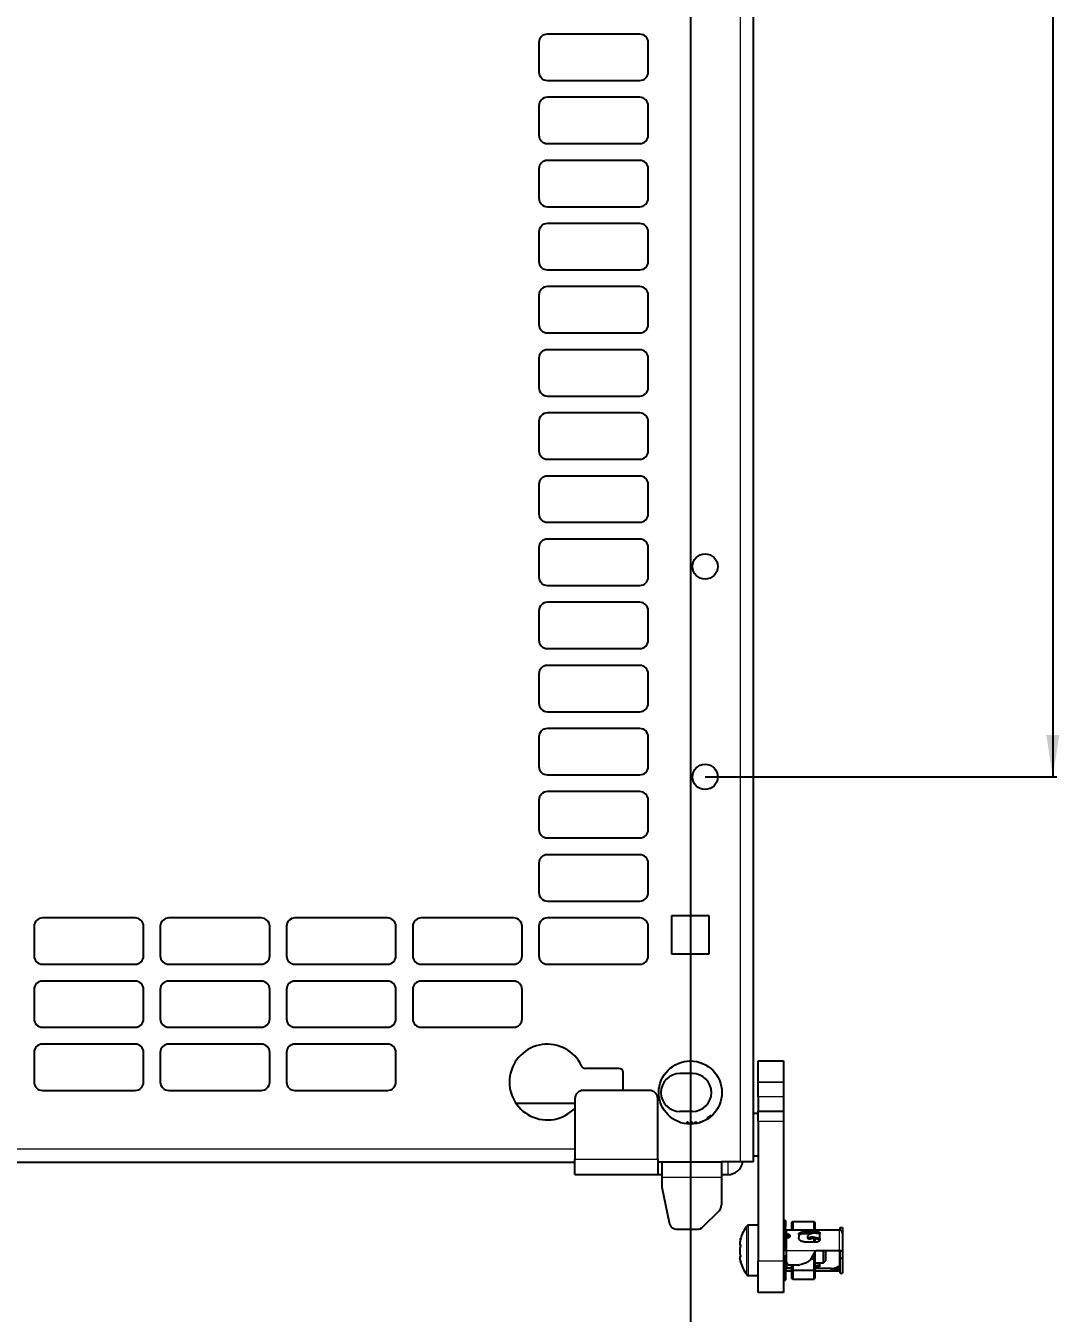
# Model space of a CAD drawing. Header units: millimetres. Extents: x -408 to 642, y 148 to 1992.
# Drawn here: x -189.6 to 56.1, y 337.1 to 643.1 of the extents above; entities that cross this region are included whole.
import ezdxf

# ---------------------------------------------------------------- set-up
doc = ezdxf.new("R2010")
doc.units = ezdxf.units.MM
doc.layers.add('FORMAT', color=7, linetype='Continuous')
doc.styles.add('SLDTEXTSTYLE0', font='TXT', dxfattribs={"width": 0.75})
doc.dimstyles.new('SLDDIMSTYLE0', dxfattribs={"dimtxt": 20, "dimasz": 10, "dimexe": 0, "dimexo": 0.0625, "dimgap": 5, "dimtad": 2, "dimdec": 1, "dimrnd": 1e-09, "dimzin": 12, "dimdsep": 46, "dimtxsty": 'SLDTEXTSTYLE0', "dimsah": 1, "dimcen": 0.09, "dimadec": 0, "dimazin": 3, "dimtfac": 1, "dimtofl": 0, "dimtmove": 0, "dimatfit": 3, "dimfxl": 0, "dimfrac": 2, "dimtolj": 1, "dimtzin": 12, "dimarcsym": 0})

# ---------------------------------------------------------------- blocks, each defined once
blk = doc.blocks.new('_D_2')
at = {"layer": 'FORMAT'}
for p, q in [((-28.09, 1764.55), (55.55, 1764.55)), ((54.55, 1764.55), (54.55, 464.55)), ((-28.09, 464.55), (55.55, 464.55))]:
    blk.add_line(p, q, dxfattribs=at)
for points in [[(54.55, 1764.55), (53.02, 1754.55), (56.09, 1754.55)], [(54.55, 464.55), (56.09, 474.55), (53.02, 474.55)]]:
    blk.add_solid(points, dxfattribs=at)
at = {"layer": 'FORMAT', "insert": (28.77, 1085), "char_height": 20, "attachment_point": 1, "rotation": 90, "style": 'SLDTEXTSTYLE0'}
blk.add_mtext('1300', dxfattribs=at)
blk = doc.blocks.new('_D_4')
at = {"layer": 'FORMAT'}
for p, q in [((-287.6, 1114.54), (-287.6, 299.05)), ((-31.6, 1114.54), (-31.6, 299.05)), ((-287.6, 300.05), (-31.6, 300.05))]:
    blk.add_line(p, q, dxfattribs=at)
for points in [[(-287.6, 300.05), (-277.6, 298.51), (-277.6, 301.59)], [(-31.6, 300.05), (-41.6, 301.59), (-41.6, 298.51)]]:
    blk.add_solid(points, dxfattribs=at)
at = {"layer": 'FORMAT', "insert": (-181.76, 325.83), "char_height": 20, "attachment_point": 1, "style": 'SLDTEXTSTYLE0'}
blk.add_mtext('256', dxfattribs=at)

msp = doc.modelspace()

# ---------------------------------------------------------------- linework, layer by layer
at = {"color": 8, "linetype": 'Continuous', "lineweight": 18}
for p, q in [((-19.7, 373.05), (-19.7, 1856.05)), ((-15.45, 392.05), (-9.45, 392.05)), ((-9.45, 392.05), (-15.45, 392.05)), ((-9.45, 388.51), (-15.45, 388.51)), ((-9.45, 382.66), (-15.45, 382.66)), ((-259.65, 376.14), (-59.05, 376.14)), ((-39.35, 373.65), (-59.05, 373.65)), ((-22.7, 373.05), (-22.7, 370.05)), ((-38.35, 369.45), (-24.2, 369.45)), ((-17.77, 346.05), (-17.77, 358.05)), ((-18.21, 346.28), (-18.21, 357.82)), ((-8.75, 356.9), (-8.75, 355.9)), ((-8.75, 355), (-8.75, 352.05)), ((-8.5, 355.5), (-8.5, 355.9)), ((-4.65, 356.45), (-4.65, 355.99)), ((-1.35, 355.99), (-1.35, 356.45)), ((3.85, 352.05), (3.85, 356.9)), ((-8.75, 352.05), (-1.75, 352.05)), ((3.85, 348.11), (3.85, 352.05)), ((-15.45, 349.55), (-9.45, 349.55)), ((-8.75, 348.6), (-8.75, 347.7))]:
    msp.add_line(p, q, dxfattribs=at)
at = {"color": 7, "linetype": 'Continuous', "lineweight": 25}
for p, q in [((-16.6, 373.05), (-16.6, 1856.05)), ((-43.6, 641.05), (-65.6, 641.05)), ((-67.6, 639.05), (-67.6, 632.05)), ((-41.6, 632.05), (-41.6, 639.05)), ((-65.6, 630.05), (-43.6, 630.05)), ((-43.6, 626.05), (-65.6, 626.05)), ((-67.6, 624.05), (-67.6, 617.05)), ((-41.6, 617.05), (-41.6, 624.05)), ((-65.6, 615.05), (-43.6, 615.05)), ((-67.6, 609.05), (-67.6, 602.05)), ((-43.6, 611.05), (-65.6, 611.05)), ((-41.6, 602.05), (-41.6, 609.05)), ((-65.6, 600.05), (-43.6, 600.05)), ((-67.6, 594.05), (-67.6, 587.05)), ((-43.6, 596.05), (-65.6, 596.05)), ((-41.6, 587.05), (-41.6, 594.05)), ((-65.6, 585.05), (-43.6, 585.05)), ((-67.6, 579.05), (-67.6, 572.05)), ((-43.6, 581.05), (-65.6, 581.05)), ((-41.6, 572.05), (-41.6, 579.05)), ((-65.6, 570.05), (-43.6, 570.05)), ((-43.6, 566.05), (-65.6, 566.05)), ((-67.6, 564.05), (-67.6, 557.05)), ((-41.6, 557.05), (-41.6, 564.05)), ((-65.6, 555.05), (-43.6, 555.05)), ((-43.6, 551.05), (-65.6, 551.05)), ((-67.6, 549.05), (-67.6, 542.05)), ((-41.6, 542.05), (-41.6, 549.05)), ((-65.6, 540.05), (-43.6, 540.05)), ((-43.6, 536.05), (-65.6, 536.05)), ((-67.6, 534.05), (-67.6, 527.05)), ((-41.6, 527.05), (-41.6, 534.05)), ((-65.6, 525.05), (-43.6, 525.05)), ((-43.6, 521.05), (-65.6, 521.05)), ((-67.6, 519.05), (-67.6, 512.05)), ((-41.6, 512.05), (-41.6, 519.05)), ((-65.6, 510.05), (-43.6, 510.05)), ((-43.6, 506.05), (-65.6, 506.05)), ((-67.6, 504.05), (-67.6, 497.05)), ((-41.6, 497.05), (-41.6, 504.05)), ((-65.6, 495.05), (-43.6, 495.05)), ((-43.6, 491.05), (-65.6, 491.05)), ((-67.6, 489.05), (-67.6, 482.05)), ((-41.6, 482.05), (-41.6, 489.05)), ((-65.6, 480.05), (-43.6, 480.05)), ((-43.6, 476.05), (-65.6, 476.05)), ((-67.6, 474.05), (-67.6, 467.05)), ((-41.6, 467.05), (-41.6, 474.05)), ((-65.6, 465.05), (-43.6, 465.05)), ((-67.6, 459.05), (-67.6, 452.05)), ((-43.6, 461.05), (-65.6, 461.05)), ((-41.6, 452.05), (-41.6, 459.05)), ((-65.6, 450.05), (-43.6, 450.05)), ((-67.6, 444.05), (-67.6, 437.05)), ((-43.6, 446.05), (-65.6, 446.05)), ((-41.6, 437.05), (-41.6, 444.05)), ((-65.6, 435.05), (-43.6, 435.05)), ((-36.1, 431.55), (-36.1, 422.55)), ((-27.1, 431.55), (-36.1, 431.55)), ((-27.1, 422.55), (-27.1, 431.55)), ((-187.6, 429.05), (-187.6, 422.05)), ((-163.6, 431.05), (-185.6, 431.05)), ((-161.6, 422.05), (-161.6, 429.05)), ((-157.6, 429.05), (-157.6, 422.05)), ((-133.6, 431.05), (-155.6, 431.05)), ((-131.6, 422.05), (-131.6, 429.05)), ((-127.6, 429.05), (-127.6, 422.05)), ((-103.6, 431.05), (-125.6, 431.05)), ((-101.6, 422.05), (-101.6, 429.05)), ((-97.6, 429.05), (-97.6, 422.05)), ((-73.6, 431.05), (-95.6, 431.05)), ((-71.6, 422.05), (-71.6, 429.05)), ((-67.6, 429.05), (-67.6, 422.05)), ((-43.6, 431.05), (-65.6, 431.05)), ((-41.6, 422.05), (-41.6, 429.05)), ((-36.1, 422.55), (-27.1, 422.55)), ((-185.6, 420.05), (-163.6, 420.05)), ((-155.6, 420.05), (-133.6, 420.05)), ((-125.6, 420.05), (-103.6, 420.05)), ((-95.6, 420.05), (-73.6, 420.05)), ((-65.6, 420.05), (-43.6, 420.05)), ((-187.6, 414.05), (-187.6, 407.05)), ((-163.6, 416.05), (-185.6, 416.05)), ((-161.6, 407.05), (-161.6, 414.05)), ((-157.6, 414.05), (-157.6, 407.05)), ((-133.6, 416.05), (-155.6, 416.05)), ((-131.6, 407.05), (-131.6, 414.05)), ((-127.6, 414.05), (-127.6, 407.05)), ((-103.6, 416.05), (-125.6, 416.05)), ((-101.6, 407.05), (-101.6, 414.05)), ((-97.6, 414.05), (-97.6, 407.05)), ((-73.6, 416.05), (-95.6, 416.05)), ((-71.6, 407.05), (-71.6, 414.05)), ((-185.6, 405.05), (-163.6, 405.05)), ((-155.6, 405.05), (-133.6, 405.05)), ((-125.6, 405.05), (-103.6, 405.05)), ((-95.6, 405.05), (-73.6, 405.05)), ((-163.6, 401.05), (-185.6, 401.05)), ((-133.6, 401.05), (-155.6, 401.05)), ((-103.6, 401.05), (-125.6, 401.05)), ((-187.6, 399.05), (-187.6, 392.05)), ((-161.6, 392.05), (-161.6, 399.05)), ((-157.6, 399.05), (-157.6, 392.05)), ((-131.6, 392.05), (-131.6, 399.05)), ((-127.6, 399.05), (-127.6, 392.05)), ((-101.6, 392.05), (-101.6, 399.05)), ((-48.6, 395.29), (-56.54, 395.29)), ((-15.45, 397.05), (-9.45, 397.05)), ((-15.45, 392.05), (-15.45, 397.05)), ((-9.45, 397.05), (-9.45, 392.05)), ((-47.6, 390.05), (-47.6, 394.29)), ((-31.1, 394.05), (-34.1, 394.05)), ((-15.45, 388.51), (-15.45, 392.05)), ((-15.45, 392.05), (-15.45, 392.05)), ((-9.45, 392.05), (-9.45, 388.51)), ((-9.45, 392.05), (-9.45, 392.05)), ((-185.6, 390.05), (-163.6, 390.05)), ((-155.6, 390.05), (-133.6, 390.05)), ((-125.6, 390.05), (-103.6, 390.05)), ((-41.35, 390.05), (-57.05, 390.05)), ((-73.08, 387.04), (-59.05, 387.04)), ((-59.05, 388.05), (-59.05, 373.65)), ((-39.35, 373.65), (-39.35, 388.05)), ((-15.45, 388.51), (-15.45, 385.16)), ((-9.45, 388.51), (-9.45, 385.16)), ((-31.1, 385.05), (-34.1, 385.05)), ((-32.35, 382.55), (-32.6, 382.3)), ((-32.23, 382.55), (-32.35, 382.55)), ((-32.35, 382.55), (-32.35, 382.09)), ((-31.88, 382.06), (-32.23, 382.55)), ((-32.23, 382.55), (-32.23, 382.08)), ((-31.36, 382.55), (-31.71, 382.05)), ((-31.23, 382.55), (-31.36, 382.55)), ((-31.36, 382.55), (-31.36, 382.05)), ((-30.9, 382.08), (-31.23, 382.55)), ((-31.23, 382.55), (-31.23, 382.06)), ((-30.36, 382.55), (-30.67, 382.11)), ((-30.23, 382.55), (-30.36, 382.55)), ((-30.36, 382.55), (-30.36, 382.15)), ((-30, 382.22), (-30.23, 382.55)), ((-30.23, 382.55), (-30.23, 382.18)), ((-29.36, 382.55), (-29.51, 382.35)), ((-29.23, 382.55), (-29.36, 382.55)), ((-29.36, 382.55), (-29.36, 382.39)), ((-29.16, 382.46), (-29.23, 382.55)), ((-29.23, 382.55), (-29.23, 382.43)), ((-26.73, 384.05), (-27.6, 383.55)), ((-27.6, 383.55), (-27.6, 383.21)), ((-26.5, 384.05), (-26.73, 384.05)), ((-26.73, 384.05), (-26.73, 383.84)), ((-15.45, 384.55), (-16.6, 384.55)), ((-15.45, 385.16), (-9.45, 385.16)), ((-15.45, 382.66), (-15.45, 385.16)), ((-15.45, 382.66), (-15.45, 349.55)), ((-9.45, 385.16), (-9.45, 382.66)), ((-9.45, 382.66), (-9.45, 349.55)), ((-32.6, 382.3), (-32.6, 382.12)), ((-59.05, 370.05), (-59.05, 373.65)), ((-39.35, 373.65), (-39.35, 370.05)), ((-16.6, 374.55), (-15.45, 374.55)), ((-259.65, 373.04), (-59.05, 373.04)), ((-39.35, 373.05), (-38.35, 373.05)), ((-38.35, 373.05), (-38.35, 369.45)), ((-38.35, 373.05), (-24.2, 373.05)), ((-19.7, 373.05), (-24.2, 373.05)), ((-24.2, 373.05), (-24.2, 369.45)), ((-16.6, 373.05), (-19.7, 373.05)), ((-59.05, 370.05), (-39.35, 370.05)), ((-39.35, 370.05), (-38.35, 370.05)), ((-38.35, 369.45), (-38.35, 367.05)), ((-24.2, 370.05), (-22.7, 370.05)), ((-24.2, 369.45), (-24.2, 362.88)), ((-38.35, 367.05), (-36.67, 358.66)), ((-28.61, 357.64), (-24.78, 361.46)), ((-15.45, 358.05), (-17.77, 358.05)), ((-8.95, 359.15), (-9.45, 359.15)), ((-8.95, 359.15), (-8.95, 357.68)), ((-7.45, 358.76), (-7.25, 358.89)), ((-7.45, 356.9), (-7.45, 358.76)), ((-7.25, 358.89), (-7.25, 356.9)), ((-7.25, 358.89), (-2.16, 358.89)), ((-2.16, 356.9), (-2.16, 358.89)), ((-2.16, 358.89), (-2.05, 358.67)), ((-2.05, 358.67), (-2.05, 356.9)), ((-34.71, 357.05), (-30.02, 357.05)), ((-9.45, 357.68), (-8.95, 357.68)), ((-9.45, 356.37), (-8.95, 356.37)), ((-8.95, 356.37), (-8.95, 357.68)), ((-8.95, 356.37), (-8.95, 352.05)), ((-8.65, 355.05), (-8.9, 355.05)), ((-8.75, 356.9), (1.85, 356.9)), ((-8.5, 355.9), (-8.75, 355.9)), ((-8.5, 355.5), (-8.75, 355.5)), ((-8.5, 355), (-8.75, 355)), ((-8.65, 355), (-8.65, 355.5)), ((-7.95, 355.54), (-7.95, 355.42)), ((-5.85, 355.8), (-5.85, 355.12)), ((-4.65, 356.45), (-1.35, 356.45)), ((-2.93, 355.99), (-4.65, 355.99)), ((-3.77, 355.24), (-3.77, 355.27)), ((-3.73, 355.11), (-3.5, 354.81)), ((-0.85, 356.21), (-0.85, 356)), ((-0.85, 354.87), (-0.85, 356)), ((1.85, 356.9), (3.85, 356.9)), ((4.05, 357.48), (4.55, 357.48)), ((4.05, 356.87), (4.05, 357.48)), ((4.55, 357.48), (4.55, 356.2)), ((4.55, 356.2), (4.55, 352.05)), ((-8.95, 352.05), (-9.45, 352.05)), ((-8.95, 352.05), (-8.75, 352.05)), ((-8.75, 349.3), (-8.75, 352.05)), ((-4.65, 354.1), (-1.35, 354.1)), ((-2.9, 350.05), (-1.75, 352.05)), ((-2.16, 354.1), (-2.16, 354.87)), ((-2.05, 354.82), (-2.05, 354.1)), ((-1.75, 352.05), (3.85, 352.05)), ((-0.85, 354.87), (-0.85, 354.54)), ((0.05, 351.92), (0.05, 352.05)), ((0.05, 349.05), (0.05, 351.92)), ((0.55, 352.05), (0.55, 349.55)), ((3.85, 352.05), (4.55, 352.05)), ((4.05, 351.92), (4.05, 352.05)), ((4.05, 351.92), (4.55, 351.92)), ((4.05, 350.23), (4.05, 351.92)), ((4.55, 352.05), (4.55, 351.92)), ((4.55, 351.92), (4.55, 350.23)), ((-19.66, 350.52), (-19.8, 350.52)), ((-15.45, 342.05), (-15.45, 349.55)), ((-9.45, 350.74), (-8.95, 350.74)), ((-8.95, 350.21), (-9.45, 350.21)), ((-9.45, 349.55), (-9.45, 342.05)), ((-8.95, 350.74), (-8.95, 350.21)), ((-8.95, 350.61), (-8.75, 350.6)), ((-8.95, 350.21), (-8.95, 344.95)), ((-8.95, 349.05), (-8.7, 349.05)), ((-8.65, 347.9), (-8.65, 348.93)), ((-2.9, 350.05), (-2.16, 350.05)), ((-2.16, 350.05), (-2.16, 351.33)), ((-2.16, 347.36), (-2.16, 350.05)), ((-2.05, 350.05), (-2.16, 350.05)), ((-2.05, 351.53), (-2.05, 350.05)), ((-2.05, 350.05), (-2.05, 347.38)), ((-2.05, 349.05), (0.05, 349.05)), ((-0.85, 348.51), (-0.85, 349.05)), ((0.05, 349.05), (0.55, 349.55)), ((4.05, 350.23), (4.55, 350.23)), ((4.05, 346.62), (4.05, 350.23)), ((4.55, 350.23), (4.55, 346.62)), ((-17.77, 346.05), (-15.45, 346.05)), ((-8.65, 348.6), (-8.75, 348.6)), ((-7.45, 347.7), (-8.75, 347.7)), ((-8.75, 347.2), (-7.45, 347.2)), ((-8.65, 347.9), (-7.45, 347.9)), ((-5.84, 348.55), (-8, 348.55)), ((-7.45, 347.37), (-7.45, 348.55)), ((-7.45, 345.34), (-7.45, 347.37)), ((-7.25, 347.36), (-7.45, 347.37)), ((-7.25, 348.55), (-7.25, 347.36)), ((-7.25, 347.36), (-7.25, 345.21)), ((-7.25, 347.36), (-2.16, 347.36)), ((-2.05, 347.38), (-2.16, 347.36)), ((-2.16, 345.21), (-2.16, 347.36)), ((-0.85, 348.51), (-2.05, 348.39)), ((-1.35, 348.11), (-2.05, 348.11)), ((1.85, 347.7), (-2.05, 347.7)), ((-2.05, 347.38), (-2.05, 345.43)), ((-2.05, 347.2), (1.85, 347.2)), ((-0.85, 348.35), (-0.85, 348.51)), ((1.85, 347.7), (1.85, 347.2)), ((1.85, 347.2), (3.85, 347.2)), ((3.35, 348.11), (3.35, 347.66)), ((3.85, 348.11), (3.35, 348.11)), ((3.35, 347.66), (3.85, 347.66)), ((3.85, 347.66), (3.85, 348.11)), ((4.05, 346.62), (4.55, 346.62)), ((-9.45, 344.95), (-8.95, 344.95)), ((-7.25, 345.21), (-7.45, 345.34)), ((-7.25, 345.21), (-2.16, 345.21)), ((-2.05, 345.43), (-2.16, 345.21)), ((-9.45, 342.05), (-15.45, 342.05))]:
    msp.add_line(p, q, dxfattribs=at)
at = {"color": 7, "linetype": 'Continuous', "lineweight": 25, "flags": 128}
for points in [[(-8.95, 355.52), (-8.88, 355.51), (-8.75, 355.5)], [(-8.95, 355.12), (-8.94, 355.1), (-8.93, 355.08), (-8.91, 355.06), (-8.89, 355.04), (-8.86, 355.02), (-8.82, 355.01), (-8.78, 355.01), (-8.75, 355)], [(-8.65, 355.17), (-8.69, 355.09), (-8.7, 355.05)], [(-19.68, 354.74), (-19.74, 354.48), (-19.86, 353.97)], [(-19.86, 350.14), (-19.75, 349.62), (-19.64, 349.23)], [(-8.95, 348.58), (-8.88, 348.59), (-8.75, 348.6)], [(-8.95, 347.67), (-8.88, 347.69), (-8.75, 347.7)], [(3.85, 347.2), (3.99, 347.21), (4.05, 347.23)]]:
    msp.add_lwpolyline(points, dxfattribs=at)
at = {"color": 7, "linetype": 'Continuous', "lineweight": 25}
for centre, radius in [((-28.1, 514.55), 3), ((-28.1, 464.55), 3), ((-31.6, 389.55), 7.5)]:
    msp.add_circle(centre, radius, dxfattribs=at)
for centre, radius, start, end in [((-65.6, 639.05), 2, 90, 180), ((-43.6, 639.05), 2, 0, 90), ((-65.6, 632.05), 2, 180, 270), ((-43.6, 632.05), 2, 270, 0), ((-65.6, 624.05), 2, 90, 180), ((-43.6, 624.05), 2, 0, 90), ((-65.6, 617.05), 2, 180, 270), ((-43.6, 617.05), 2, 270, 0), ((-65.6, 609.05), 2, 90, 180), ((-43.6, 609.05), 2, 0, 90), ((-65.6, 602.05), 2, 180, 270), ((-43.6, 602.05), 2, 270, 0), ((-65.6, 594.05), 2, 90, 180), ((-43.6, 594.05), 2, 0, 90), ((-65.6, 587.05), 2, 180, 270), ((-43.6, 587.05), 2, 270, 0), ((-65.6, 579.05), 2, 90, 180), ((-43.6, 579.05), 2, 0, 90), ((-65.6, 572.05), 2, 180, 270), ((-43.6, 572.05), 2, 270, 0), ((-65.6, 564.05), 2, 90, 180), ((-43.6, 564.05), 2, 0, 90), ((-65.6, 557.05), 2, 180, 270), ((-43.6, 557.05), 2, 270, 0), ((-65.6, 549.05), 2, 90, 180), ((-43.6, 549.05), 2, 0, 90), ((-65.6, 542.05), 2, 180, 270), ((-43.6, 542.05), 2, 270, 0), ((-65.6, 534.05), 2, 90, 180), ((-43.6, 534.05), 2, 0, 90), ((-65.6, 527.05), 2, 180, 270), ((-43.6, 527.05), 2, 270, 0), ((-65.6, 519.05), 2, 90, 180), ((-43.6, 519.05), 2, 0, 90), ((-65.6, 512.05), 2, 180, 270), ((-43.6, 512.05), 2, 270, 0), ((-65.6, 504.05), 2, 90, 180), ((-43.6, 504.05), 2, 0, 90), ((-65.6, 497.05), 2, 180, 270), ((-43.6, 497.05), 2, 270, 0), ((-65.6, 489.05), 2, 90, 180), ((-43.6, 489.05), 2, 0, 90), ((-65.6, 482.05), 2, 180, 270), ((-43.6, 482.05), 2, 270, 0), ((-65.6, 474.05), 2, 90, 180), ((-43.6, 474.05), 2, 0, 90), ((-65.6, 467.05), 2, 180, 270), ((-43.6, 467.05), 2, 270, 0), ((-65.6, 459.05), 2, 90, 180), ((-43.6, 459.05), 2, 0, 90), ((-65.6, 452.05), 2, 180, 270), ((-43.6, 452.05), 2, 270, 0), ((-65.6, 444.05), 2, 90, 180), ((-43.6, 444.05), 2, 0, 90), ((-65.6, 437.05), 2, 180, 270), ((-43.6, 437.05), 2, 270, 0), ((-185.6, 429.05), 2, 90, 180), ((-163.6, 429.05), 2, 0, 90), ((-155.6, 429.05), 2, 90, 180), ((-133.6, 429.05), 2, 0, 90), ((-125.6, 429.05), 2, 90, 180), ((-103.6, 429.05), 2, 0, 90), ((-95.6, 429.05), 2, 90, 180), ((-73.6, 429.05), 2, 0, 90), ((-65.6, 429.05), 2, 90, 180), ((-43.6, 429.05), 2, 0, 90), ((-185.6, 422.05), 2, 180, 270), ((-163.6, 422.05), 2, 270, 0), ((-155.6, 422.05), 2, 180, 270), ((-133.6, 422.05), 2, 270, 0), ((-125.6, 422.05), 2, 180, 270), ((-103.6, 422.05), 2, 270, 0), ((-95.6, 422.05), 2, 180, 270), ((-73.6, 422.05), 2, 270, 0), ((-65.6, 422.05), 2, 180, 270), ((-43.6, 422.05), 2, 270, 0), ((-185.6, 414.05), 2, 90, 180), ((-163.6, 414.05), 2, 0, 90), ((-155.6, 414.05), 2, 90, 180), ((-133.6, 414.05), 2, 0, 90), ((-125.6, 414.05), 2, 90, 180), ((-103.6, 414.05), 2, 0, 90), ((-95.6, 414.05), 2, 90, 180), ((-73.6, 414.05), 2, 0, 90), ((-185.6, 407.05), 2, 180, 270), ((-163.6, 407.05), 2, 270, 0), ((-155.6, 407.05), 2, 180, 270), ((-133.6, 407.05), 2, 270, 0), ((-125.6, 407.05), 2, 180, 270), ((-103.6, 407.05), 2, 270, 0), ((-95.6, 407.05), 2, 180, 270), ((-73.6, 407.05), 2, 270, 0), ((-185.6, 399.05), 2, 90, 180), ((-163.6, 399.05), 2, 0, 90), ((-155.6, 399.05), 2, 90, 180), ((-133.6, 399.05), 2, 0, 90), ((-125.6, 399.05), 2, 90, 180), ((-103.6, 399.05), 2, 0, 90), ((-65.6, 392.04), 9, 25.1507, 316.7004), ((-56.54, 396.29), 1, 205.1507, 270), ((-48.6, 394.29), 1, 0, 90), ((-185.6, 392.05), 2, 180, 270), ((-163.6, 392.05), 2, 270, 0), ((-155.6, 392.05), 2, 180, 270), ((-133.6, 392.05), 2, 270, 0), ((-125.6, 392.05), 2, 180, 270), ((-103.6, 392.05), 2, 270, 0), ((-34.1, 389.55), 4.5, 90, 270), ((-31.1, 389.55), 4.5, 270, 90), ((-57.05, 388.05), 2, 90, 180), ((-41.35, 388.05), 2, 0, 90), ((-22.7, 373.65), 3.6, 270, 350.4059), ((-26.2, 362.88), 2, 315, 360), ((-34.71, 359.05), 2, 191.3099, 270), ((-17.77, 357.51), 0.54, 90, 144.7485), ((-30.02, 359.05), 2, 270, 315), ((-10.05, 352.05), 10, 144.7485, 164.4243), ((-8.75, 357.1), 0.2, 180, 270), ((-8.76, 356.08), 0.183, 187.3339, 275.8124), ((3.85, 356.2), 0.7, 360, 90), ((-10.05, 352.05), 10, 196.3891, 215.2515), ((-8.85, 348.97), 0.0996, 125.5332, 176.0721), ((-8, 349.3), 0.75, 180, 270), ((-17.77, 346.59), 0.54, 215.2515, 270), ((-8.75, 347), 0.2, 90, 180), ((-5.84, 349.3), 0.75, 270, 285.0484), ((3.85, 347.9), 0.2, 270, 360)]:
    msp.add_arc(centre, radius, start, end, dxfattribs=at)
for points, knots in [([(-8.5, 355.9), (-8.43, 355.89), (-8.31, 355.89), (-8.14, 355.83), (-8.02, 355.74), (-7.95, 355.64), (-7.95, 355.57), (-7.95, 355.54)], [0, 0, 0, 0, 0.214393, 0.428789, 0.643061, 0.856854, 1, 1, 1, 1]), ([(-7.98, 355.28), (-8.01, 355.31), (-8.06, 355.38), (-8.2, 355.45), (-8.35, 355.5), (-8.45, 355.5), (-8.5, 355.5)], [0, 0, 0, 0, 0.252501, 0.531568, 0.811143, 1, 1, 1, 1]), ([(-7.95, 355.42), (-7.95, 355.38), (-7.96, 355.29), (-8.06, 355.16), (-8.2, 355.06), (-8.35, 355.01), (-8.45, 355.01), (-8.5, 355)], [0, 0, 0, 0, 0.2143054, 0.4286504, 0.6422794, 0.8562229, 1, 1, 1, 1]), ([(-5.85, 355.8), (-5.83, 355.89), (-5.81, 356.05), (-5.61, 356.24), (-5.31, 356.37), (-4.97, 356.44), (-4.74, 356.44), (-4.65, 356.45)], [0, 0, 0, 0, 0.212833, 0.42585, 0.635542, 0.846587, 1, 1, 1, 1]), ([(-4.65, 355.99), (-4.78, 355.99), (-5.05, 355.98), (-5.41, 355.89), (-5.68, 355.73), (-5.82, 355.54), (-5.84, 355.39), (-5.85, 355.33)], [0, 0, 0, 0, 0.212875, 0.425767, 0.637937, 0.847353, 1, 1, 1, 1]), ([(-4.65, 354.1), (-4.78, 354.11), (-5.05, 354.14), (-5.41, 354.32), (-5.68, 354.59), (-5.82, 354.87), (-5.84, 355.05), (-5.85, 355.12)], [0, 0, 0, 0, 0.213238, 0.42649, 0.63916, 0.849598, 1, 1, 1, 1]), ([(-3.37, 355.78), (-3.42, 355.76), (-3.52, 355.7), (-3.64, 355.59), (-3.73, 355.46), (-3.77, 355.35), (-3.77, 355.29), (-3.77, 355.27)], [0, 0, 0, 0, 0.225867, 0.451734, 0.677598, 0.903479, 1, 1, 1, 1]), ([(-3.77, 355.24), (-3.77, 355.21), (-3.76, 355.13), (-3.68, 355.05), (-3.57, 355.02), (-3.46, 355.02), (-3.39, 355.04), (-3.37, 355.05)], [0, 0, 0, 0, 0.225883, 0.451767, 0.67765, 0.903524, 1, 1, 1, 1]), ([(-0.85, 356), (-1.34, 356.06), (-2.02, 356.15), (-2.91, 356.04), (-3.21, 355.87), (-3.37, 355.78)], [0, 0, 0, 0, 0.587693, 0.790818, 1, 1, 1, 1]), ([(-0.85, 354.87), (-1.34, 354.98), (-2.02, 355.12), (-2.91, 355.23), (-3.21, 355.11), (-3.37, 355.05)], [0, 0, 0, 0, 0.587693, 0.790818, 1, 1, 1, 1]), ([(-0.85, 354.58), (-1.27, 354.67), (-1.87, 354.81), (-2.68, 354.92), (-2.97, 354.8), (-3.12, 354.74)], [0, 0, 0, 0, 0.56666, 0.780905, 1, 1, 1, 1]), ([(-1.35, 356.45), (-1.29, 356.44), (-1.18, 356.44), (-1.03, 356.4), (-0.91, 356.34), (-0.85, 356.28), (-0.85, 356.23), (-0.85, 356.21)], [0, 0, 0, 0, 0.214445, 0.428893, 0.643239, 0.857188, 1, 1, 1, 1]), ([(-19.68, 354.74), (-19.67, 354.77), (-19.66, 354.8), (-19.65, 354.84), (-19.65, 354.85), (-19.65, 354.85), (-19.65, 354.84), (-19.66, 354.8), (-19.71, 354.59), (-19.81, 354.19), (-19.87, 353.75), (-19.87, 353.49), (-19.81, 353.42), (-19.73, 353.43), (-19.67, 353.41), (-19.65, 353.39), (-19.65, 353.36), (-19.64, 353.34), (-19.65, 353.31), (-19.65, 353.26), (-19.7, 353.08), (-19.78, 352.79), (-19.85, 352.4), (-19.88, 351.99), (-19.85, 351.49), (-19.77, 351.1), (-19.69, 350.77), (-19.66, 350.65), (-19.65, 350.59), (-19.65, 350.55), (-19.65, 350.53), (-19.65, 350.51), (-19.67, 350.48), (-19.75, 350.5), (-19.83, 350.55), (-19.88, 350.45), (-19.86, 350.16), (-19.78, 349.78), (-19.71, 349.49), (-19.68, 349.39), (-19.66, 349.32), (-19.65, 349.28), (-19.65, 349.26), (-19.65, 349.25), (-19.65, 349.25)], [0, 0, 0, 0, 0.010728, 0.015224, 0.018112, 0.020571, 0.023024, 0.027377, 0.040819, 0.103498, 0.166695, 0.204011, 0.256335, 0.314494, 0.327735, 0.341099, 0.344105, 0.346621, 0.34914, 0.352978, 0.363553, 0.410702, 0.470972, 0.507237, 0.543762, 0.627026, 0.651816, 0.664256, 0.66927, 0.671997, 0.674747, 0.677852, 0.683424, 0.704689, 0.788652, 0.828321, 0.868497, 0.946466, 0.965714, 0.977954, 0.986009, 0.994111, 0.997345, 1, 1, 1, 1]), ([(-19.86, 353.97), (-19.86, 353.94), (-19.87, 353.9), (-19.87, 353.91), (-19.86, 353.91)], [0, 0, 0, 0, 0.6565099, 1, 1, 1, 1]), ([(-3.49, 354.81), (-3.48, 354.8), (-3.47, 354.78), (-3.46, 354.77), (-3.46, 354.77)], [0, 0, 0, 0, 0.872289, 1, 1, 1, 1]), ([(-3.12, 354.74), (-3.17, 354.73), (-3.27, 354.71), (-3.38, 354.72), (-3.43, 354.75), (-3.46, 354.77)], [0, 0, 0, 0, 0.369126, 0.738256, 1, 1, 1, 1]), ([(-0.85, 354.54), (-0.85, 354.49), (-0.86, 354.4), (-0.95, 354.26), (-1.07, 354.16), (-1.21, 354.11), (-1.31, 354.1), (-1.35, 354.1)], [0, 0, 0, 0, 0.214373, 0.428779, 0.642592, 0.856666, 1, 1, 1, 1]), ([(-19.86, 350.13), (-19.86, 350.15), (-19.87, 350.2), (-19.87, 350.19), (-19.86, 350.18)], [0, 0, 0, 0, 0.429774, 1, 1, 1, 1]), ([(-8.95, 350.34), (-8.94, 350.35), (-8.94, 350.37), (-8.93, 350.39), (-8.89, 350.41), (-8.82, 350.41), (-8.77, 350.4), (-8.75, 350.4)], [0, 0, 0, 0, 0.1953018, 0.3775407, 0.5389091, 0.7613833, 1, 1, 1, 1]), ([(-8.95, 349.28), (-8.94, 349.29), (-8.94, 349.31), (-8.93, 349.33), (-8.89, 349.36), (-8.81, 349.37), (-8.76, 349.38), (-8.73, 349.39)], [0, 0, 0, 0, 0.187462, 0.362386, 0.517277, 0.750642, 1, 1, 1, 1]), ([(-2.9, 350.05), (-3.07, 349.84), (-3.42, 349.39), (-4.4, 348.92), (-5.17, 348.71), (-5.65, 348.58)], [0, 0, 0, 0, 0.254027, 0.526591, 1, 1, 1, 1]), ([(-0.85, 348.35), (-0.85, 348.32), (-0.86, 348.26), (-0.95, 348.19), (-1.07, 348.14), (-1.21, 348.11), (-1.31, 348.11), (-1.35, 348.11)], [0, 0, 0, 0, 0.214295, 0.42863, 0.64223, 0.856153, 1, 1, 1, 1]), ([(1.85, 347.7), (2.13, 347.73), (2.63, 347.77), (3.13, 348), (3.35, 348.11)], [0, 0, 0, 0, 0.559868, 1, 1, 1, 1]), ([(1.85, 347.2), (2.13, 347.23), (2.63, 347.29), (3.13, 347.54), (3.35, 347.66)], [0, 0, 0, 0, 0.559911, 1, 1, 1, 1]), ([(3.85, 347.2), (3.85, 347.23), (3.85, 347.29), (3.85, 347.54), (3.85, 347.66)], [0, 0, 0, 0, 0.559866, 1, 1, 1, 1])]:
    msp.add_open_spline(points, degree=3, knots=knots, dxfattribs=at)
at = {"color": 8, "linetype": 'Continuous', "lineweight": 18}
msp.add_open_spline([(-3.37, 355.05), (-3.33, 355), (-3.26, 354.91), (-3.18, 354.81), (-3.13, 354.76), (-3.12, 354.74)], degree=3, knots=[0, 0, 0, 0, 0.502362, 0.815418, 1, 1, 1, 1], dxfattribs=at)

# ---------------------------------------------------------------- dimensions: what is measured, and where the dimension line sits
at = {"layer": 'FORMAT'}
for base, p1, p2, angle, picture, middle in [((54.55, 464.55), (-28.1, 1764.55), (-28.1, 464.55), 90, '_D_2', (54.55, 1114.55)), ((-31.6, 300.05), (-287.6, 1114.55), (-31.6, 1114.55), 0, '_D_4', (-159.6, 300.05))]:
    dim = msp.add_linear_dim(base=base, p1=p1, p2=p2, angle=angle, dimstyle='SLDDIMSTYLE0', dxfattribs=at)
    dim.commit()
    dim.dimension.update_dxf_attribs({"geometry": picture, "text_midpoint": middle, "dimtype": 160})

doc.saveas('drawing.dxf')
